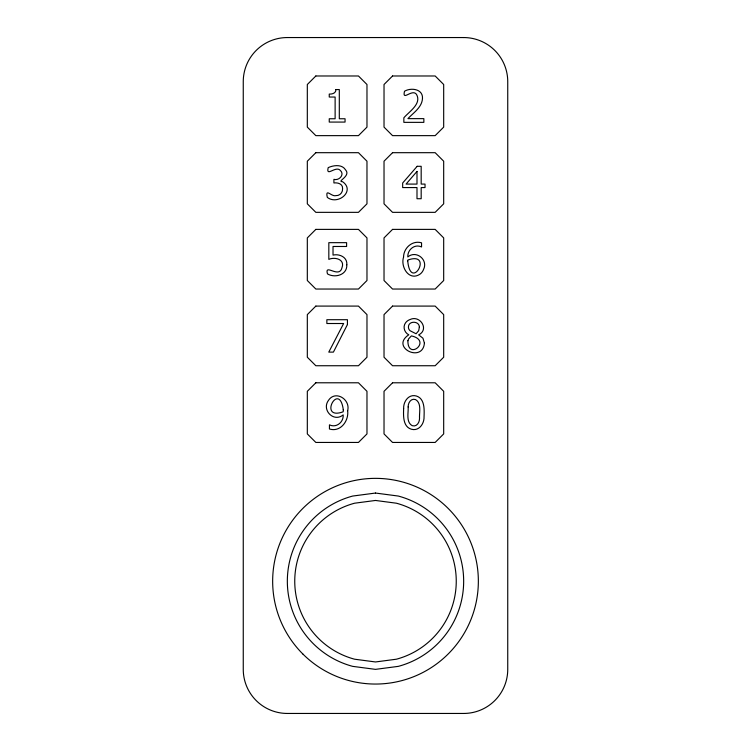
<?xml version="1.0" encoding="UTF-8"?>
<svg xmlns="http://www.w3.org/2000/svg" width="751" height="751" viewBox="0 0 751 751"><rect width="100%" height="100%" fill="white"/><g stroke="black" fill="none" stroke-linecap="round" stroke-linejoin="round"><path stroke-width="1.13" d="M407.737 260.963C410.722 292.608 434.144 250.834 407.802 260.043L407.737 260.963M343.291 409.736L343.198 411.783C317.579 421.039 339.199 380.119 343.291 409.736M403.644 408.544C403.39 415.669 402.818 426.69 411.351 429.225C419.067 431.431 424.381 423.611 424.052 416.664C424.315 409.539 424.841 398.565 416.345 396.002C408.647 393.787 403.306 401.588 403.644 408.544M408.15 406.929C408.544 412.843 405.831 422.081 412.158 425.667C416.721 427.206 419.621 422.391 419.527 418.401C419.142 412.468 421.846 403.137 415.51 399.551C410.91 398.039 408.028 402.93 408.15 406.929M403.55 257.133C400.349 266.849 408.985 281.278 419.771 274.331A10.307 10.307 0 0 0 423.536 269.487C428.464 259.705 416.167 249.858 407.802 256.945C407.371 249.773 414.712 243.549 421.555 246.976L421.555 242.826C412.412 240.038 403.597 247.952 403.55 257.133M347.666 410.675C348.933 420.926 340.55 432.435 329.445 429.009L329.445 424.85C336.298 428.267 343.761 422.146 343.179 414.881C333.782 422.775 321.4 409.999 328.422 400.452C335.237 389.797 350.67 399.325 347.666 410.675M342.578 188.792C342.841 192.519 339.724 195.936 335.894 195.626C331.585 197.025 325.08 187.543 327.305 197.391C338.063 205.661 355.627 190.763 342.569 181.695C336.166 181.648 351.233 176.147 345.638 169.989C342.127 164.018 333.575 165.182 328.196 167.633C325.727 177.687 335.828 165.295 340.278 170.402C344.981 174.495 339.133 180.972 333.913 179.348L333.913 182.962C337.79 182.371 343.132 183.976 342.578 188.792M346.802 264.765C347.422 274.885 335.002 278.377 327.492 273.908C324.291 262.878 339.208 278.996 341.958 267.769C345.263 259.348 334.908 256.645 328.825 259.367L328.825 242.667L346.605 242.667L346.605 246.478L333.022 246.478L333.022 255.096C339.414 253.575 347.582 257.236 346.802 264.765M419.34 327.258L418.664 330.778L416.092 333.773L410.168 330.778A4.647 4.647 0 0 1 408.431 327.004C408.356 320.489 419.612 320.771 419.34 327.258M424.409 343.085C422.738 363.493 389.844 347.328 408.779 334.815C404.348 332.665 402.564 326.676 405.634 322.705A9.312 9.312 0 0 1 409.971 319.579C419.884 314.622 429.675 329.492 418.664 334.862L422.944 338.213L424.409 343.085M407.906 340.729C407.596 361.175 432.66 340.625 411.388 335.904L408.628 338.851L407.906 340.729M422.503 98.193C422.146 107.262 413.548 112.641 407.915 118.639L423.855 118.639L423.855 122.357L403.85 122.357L403.85 117.804C409.145 111.57 421.931 103.798 416.476 94.344C412.111 88.374 401.879 101.883 404.526 91.228C410.891 87.416 422.869 88.843 422.503 98.193M335.932 89.557C336.082 93.218 332.195 94.26 329.248 94.082L329.248 97.039L335.124 97.039L335.124 118.761L329.248 118.761L329.248 122.075L345.056 122.075L345.056 118.761L339.302 118.761L339.302 89.557L335.932 89.557M347.431 324.563L333.416 352.116L328.778 352.116L343.629 323.512L326.863 323.512L326.863 319.71L347.431 319.71L347.431 324.563M416.993 171.425L406.066 184.089L416.993 184.089L416.993 171.425M417.171 166.309L402.667 183L402.667 187.572L416.993 187.572L416.993 198.724L421.18 198.724L421.18 187.572L425.028 187.572L425.028 184.089L421.18 184.089L421.18 166.309L417.171 166.309M315.842 75.982L307.319 84.506L307.319 127.116L315.842 135.64L358.452 135.64L366.976 127.116L366.976 84.506L358.452 75.982L315.842 75.982M315.842 152.688L307.319 161.212L307.319 203.821L315.842 212.345L358.452 212.345L366.976 203.821L366.976 161.212L358.452 152.688L315.842 152.688M392.548 75.982L384.024 84.506L384.024 127.116L392.548 135.64L435.158 135.64L443.681 127.116L443.681 84.506L435.158 75.982L392.548 75.982M315.842 229.384L307.319 237.907L307.319 280.517L315.842 289.041L358.452 289.041L366.976 280.517L366.976 237.907L358.452 229.384L315.842 229.384M392.548 152.688L384.024 161.212L384.024 203.821L392.548 212.345L435.158 212.345L443.681 203.821L443.681 161.212L435.158 152.688L392.548 152.688M315.842 306.089L307.319 314.613L307.319 357.223L315.842 365.737L358.452 365.737L366.976 357.223L366.976 314.613L358.452 306.089L315.842 306.089M392.548 229.384L384.024 237.907L384.024 280.517L392.548 289.041L435.158 289.041L443.681 280.517L443.681 237.907L435.158 229.384L392.548 229.384M315.842 382.785L307.319 391.309L307.319 433.918L315.842 442.442L358.452 442.442L366.976 433.918L366.976 391.309L358.452 382.785L315.842 382.785M392.548 306.089L384.024 314.613L384.024 357.223L392.548 365.737L435.158 365.737L443.681 357.223L443.681 314.613L435.158 306.089L392.548 306.089M392.548 382.785L384.024 391.309L384.024 433.918L392.548 442.442L435.158 442.442L443.681 433.918L443.681 391.309L435.158 382.785L392.548 382.785M375.5 493.05L352.679 496.054A88.158 88.158 0 0 0 352.679 666.362L375.5 669.366L398.321 666.362A88.158 88.158 0 0 0 398.321 496.054L375.5 493.05M375.5 500.457L354.603 503.208A80.751 80.751 0 0 0 354.603 659.209L375.5 661.96L396.397 659.209A80.751 80.751 0 0 0 396.397 503.208L375.5 500.457M463.658 37.55L287.342 37.55A44.084 44.084 0 0 0 243.258 81.634L243.258 669.366A44.084 44.084 0 0 0 287.342 713.45L463.658 713.45A44.084 44.084 0 0 0 507.742 669.366L507.742 81.634A44.084 44.084 0 0 0 463.658 37.55M302.775 653.933A102.859 102.859 0 0 0 474.848 607.831A102.859 102.859 0 0 0 348.877 481.86A102.859 102.859 0 0 0 302.775 653.933"/></g></svg>
